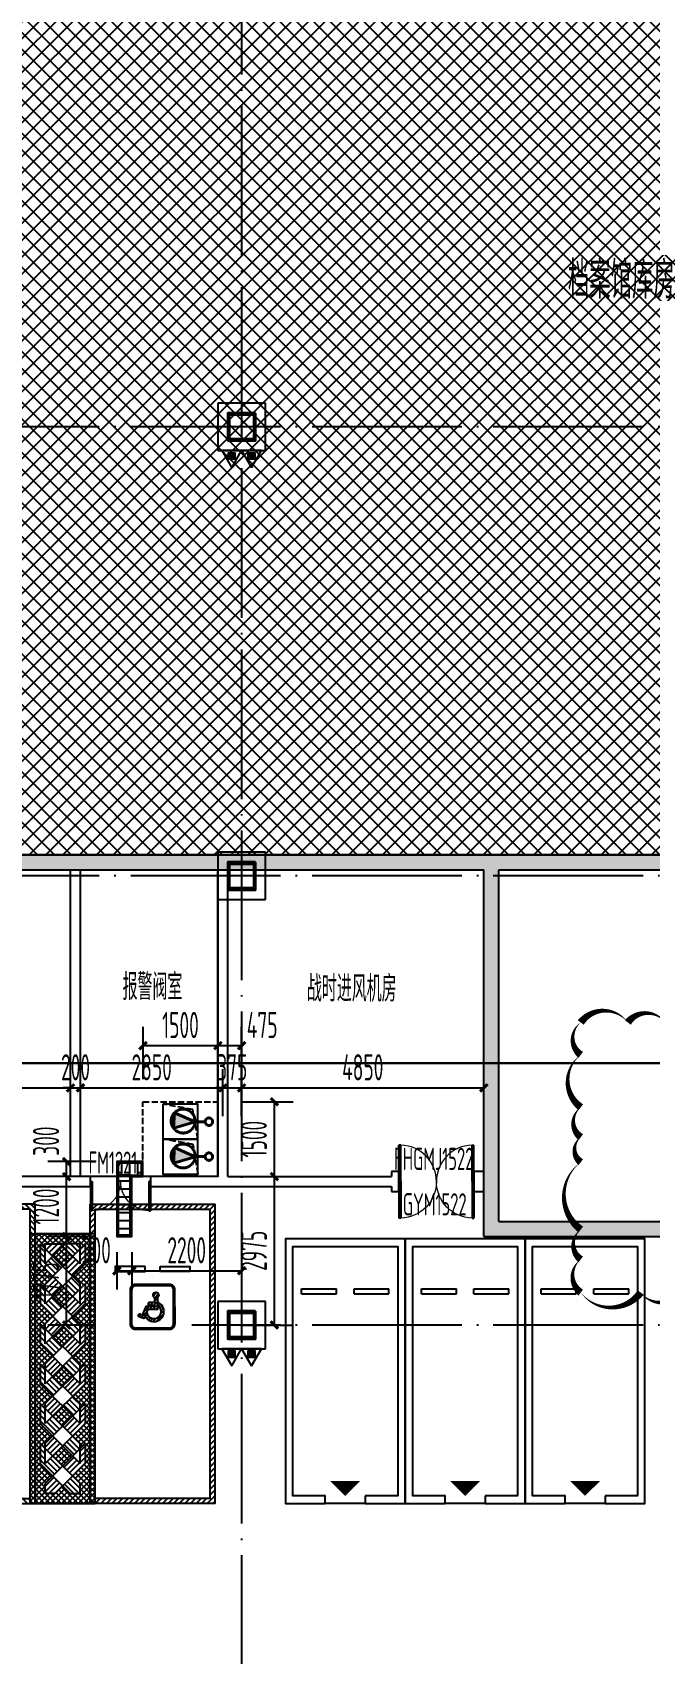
# Model space of a CAD drawing. Extents: x -473190 to 2138458, y -81875 to 2633646.
# Drawn here: x 30964 to 43319, y 88977 to 121465 of the extents above; entities that cross this region are included whole.
import ezdxf

# ---------------------------------------------------------------- set-up
doc = ezdxf.new("R2010")
doc.units = 0
doc.header["$LTSCALE"] = 1000
for name, pattern in [('DASH', [0.35, 0.25, -0.1]), ('DOTE', [2.42, 2, -0.2, 0.02, -0.2]), ('排水', [1.1, 1, -0.1])]:
    doc.linetypes.add(name, pattern=pattern)
for name, color, linetype in [('00-停车位', 67, 'Continuous'), ('03小品', 2, 'Continuous'), ('3', 7, 'Continuous'), ('A-COLUMN', 2, 'Continuous'), ('A-PUB_HATCH', 8, 'Continuous'), ('A-ROOM_NAME', 23, 'Continuous'), ('A-WALL', 2, 'Continuous'), ('car', 252, 'Continuous'), ('DOOR_FIRE', 4, 'Continuous'), ('DOOR_FIRE_TEXT', 7, 'Continuous'), ('DOTE', 1, 'DOTE'), ('PUB_DIM', 3, 'Continuous'), ('PUB_HATCH', 8, 'Continuous'), ('RF-QT', 30, 'Continuous'), ('S-柱', 51, 'Continuous'), ('S-柱-填充', 8, 'Continuous'), ('W-EQUIP_灭火器', 7, 'Continuous'), ('排水', 4, 'Continuous'), ('索引线', 252, 'Continuous'), ('集水坑', 4, 'Continuous'), ('雨棚投影', 147, 'Continuous')]:
    doc.layers.add(name, color=color, linetype=linetype)
doc.layers.add('DIM_MODI', color=6, linetype='Continuous', plot=False)
doc.layers.add('GPS-污水', color=2, linetype='排水', lineweight=40)
doc.layers.add('RF-WZ', color=110, linetype='Continuous', lineweight=0)
doc.styles.add('8B2_02', font='tssdeng.shx', dxfattribs={"width": 0.6, "bigfont": 'TSSDCHN.shx'})
doc.styles.add('_TCH_DIM_T3', font='tssdeng.shx', dxfattribs={"width": 0.564706, "bigfont": '@@@tssdchn.shx'})
doc.styles.add('_TCH_WINDOW', font='tssdeng.shx', dxfattribs={"width": 0.8, "height": 3.5, "bigfont": 'tssdchn.shx'})
doc.styles.get("Standard").update_dxf_attribs({"font": 'gbenor.shx', "bigfont": 'gbcbig.shx'})
doc.dimstyles.new('_TCH_ARCH&&150', dxfattribs={"dimtxt": 525, "dimasz": 150, "dimexe": 375, "dimexo": 450, "dimgap": 150, "dimtad": 1, "dimdec": 0, "dimzin": 0, "dimdsep": 46, "dimtxsty": '_TCH_DIM_T3', "dimblk": 'ARCHTICK', "dimcen": 0.09, "dimclrt": 7, "dimazin": 2, "dimtfac": 1, "dimtdec": 0, "dimtix": 1, "dimtmove": 2, "dimatfit": 3, "dimfxl": 0, "dimtolj": 1, "dimtzin": 0, "dimarcsym": 0})
pattern_1 = [(45, (-1868267.6, 386048.79), (-56.1266008, 56.1266008), [])]
pattern_2 = [(45, (-1051447.4, 216448.07), (-31.571213, 31.571213), [])]

# ---------------------------------------------------------------- blocks, each defined once
blk = doc.blocks.new('车位2400x5300')
at = {"layer": '00-停车位', "color": 251}
for p, q in [((-875, -1000), (-175, -1000)), ((-875, -1100), (-875, -1000)), ((-875, -1100), (-175, -1100)), ((-175, -1100), (-175, -1000)), ((175, -1000), (875, -1000)), ((175, -1100), (175, -1000)), ((175, -1100), (875, -1100)), ((875, -1100), (875, -1000)), ((400, -5300), (-400, -5300))]:
    blk.add_line(p, q, dxfattribs=at)
blk.add_lwpolyline([(400, -5150), (400, -5300), (1200, -5300), (1200, 0), (-1200, 0), (-1200, -5300), (-400, -5300), (-400, -5150), (-1050, -5150), (-1050, -150), (1050, -150), (1050, -5150), (400, -5150)], dxfattribs=at)
blk.add_lwpolyline([(0, -5150, 0, 600, 0), (0, -4850, 600, 600, 0)], format="xyseb", dxfattribs=at)
blk = doc.blocks.new('$SB01_1')
h = blk.add_hatch(color=256)
h.dxf.hatch_style = 1
h.paths.add_polyline_path([(-0.381, -0.323), (0.5, 0), (-0.381, 0.323)])
h.paths.add_polyline_path([(0, 0), (0.002, 0), (0.002, 0.001), (0, 0.001)], flags=24)
h.paths.add_polyline_path([(0, -0.002), (0.003, -0.002), (0.003, -0.001), (0, -0.001)], flags=24)
h.paths.add_polyline_path([(0, -0.003), (0.003, -0.003), (0.003, -0.002), (0, -0.002)], flags=24)
for p, q in [((0.5, 0), (-0.381, 0.323)), ((-0.381, 0.323), (-0.381, -0.323)), ((0.5, 0), (-0.381, -0.323))]:
    blk.add_line(p, q)
blk.add_circle((0, 0), 0.5)
at = {"flags": 1}
for tag, p in [('UNIT', (0, 0)), ('SPEC', (0, -0.002)), ('WHAT', (0, -0.003))]:
    blk.add_attdef(tag, p, '', height=0.001, dxfattribs=at)
blk = doc.blocks.new('人防集水坑')
at = {"layer": 'GPS-污水', "linetype": '排水'}
for p, q in [((307486, 701151), (307284, 701151)), ((307486, 700451), (307284, 700451))]:
    blk.add_line(p, q, dxfattribs=at)
for centre in [(307561, 701151), (307561, 700451)]:
    blk.add_circle(centre, 75, dxfattribs=at)
at = {"layer": '集水坑', "linetype": 'DASH', "ltscale": 0.5}
blk.add_lwpolyline([(306241, 700051), (306241, 701551), (307741, 701551), (307741, 700051)], close=True, dxfattribs=at)
at = {"layer": '集水坑', "linetype": 'Continuous', "ltscale": 0.5}
for points in [[(306641, 701501), (306641, 700801), (307341, 700801), (307341, 701501)], [(306641, 700801), (306641, 700101), (307341, 700101), (307341, 700801)]]:
    blk.add_lwpolyline(points, close=True, dxfattribs=at)
at = {"layer": '集水坑', "linetype": 'DASH', "ltscale": 0.5}
for points in [[(307341, 700801), (307237, 701397), (306641, 701501)], [(307347, 700101), (307243, 700697), (306647, 700801)]]:
    blk.add_lwpolyline(points, dxfattribs=at)
at = {"layer": 'GPS-污水', "linetype": '排水', "xscale": -480.0000000000002, "yscale": 480.0000000000002, "zscale": 480.0000000000002, "rotation": 176.2535374729293}
for p in [(307045, 701164, 0), (307045, 700464, 0)]:
    blk.add_blockref('$SB01_1', p, dxfattribs=at)
blk = doc.blocks.new('_ArchTick')
at = {"color": 0, "linetype": 'ByBlock', "const_width": 0.4}
blk.add_lwpolyline([(-0.5, -0.5), (0.5, 0.5)], dxfattribs=at)
blk = doc.blocks.new('*D5267')
at = {"layer": 'Defpoints', "color": 0, "transparency": 16777216}
for p in [(124159, -86068), (122659, -87193), (124159, -87193)]:
    blk.add_point(p, dxfattribs=at)
at = {"layer": 'PUB_DIM', "color": 0, "lineweight": -2, "transparency": 16777216}
for p, q in [((122659, -86743), (122659, -85693)), ((124159, -86743), (124159, -85693)), ((122659, -86068), (124159, -86068))]:
    blk.add_line(p, q, dxfattribs=at)
at = {"layer": 'PUB_DIM', "color": 0, "lineweight": -2, "transparency": 16777216, "xscale": 150, "yscale": 150, "zscale": 150, "rotation": 180}
blk.add_blockref('_ArchTick', (122659, -86068), dxfattribs=at)
at = {"layer": 'PUB_DIM', "color": 0, "lineweight": -2, "transparency": 16777216, "xscale": 150, "yscale": 150, "zscale": 150}
blk.add_blockref('_ArchTick', (124159, -86068), dxfattribs=at)
at = {"layer": 'PUB_DIM', "color": 7, "transparency": 16777216, "insert": (123409, -85656), "char_height": 525, "attachment_point": 5, "style": '_TCH_DIM_T3'}
blk.add_mtext('\\A1;1500', dxfattribs=at)
blk = doc.blocks.new('*D5268')
at = {"layer": 'Defpoints', "color": 0, "transparency": 16777216}
for p in [(124634, -86068), (124159, -87193), (124634, -87193)]:
    blk.add_point(p, dxfattribs=at)
at = {"layer": 'PUB_DIM', "color": 0, "lineweight": -2, "transparency": 16777216}
for p, q in [((124159, -86743), (124159, -85693)), ((124634, -86743), (124634, -85693)), ((124159, -86068), (124634, -86068))]:
    blk.add_line(p, q, dxfattribs=at)
at = {"layer": 'PUB_DIM', "color": 0, "lineweight": -2, "transparency": 16777216, "xscale": 150, "yscale": 150, "zscale": 150, "rotation": 180}
blk.add_blockref('_ArchTick', (124159, -86068), dxfattribs=at)
at = {"layer": 'PUB_DIM', "color": 0, "lineweight": -2, "transparency": 16777216, "xscale": 150, "yscale": 150, "zscale": 150}
blk.add_blockref('_ArchTick', (124634, -86068), dxfattribs=at)
at = {"layer": 'PUB_DIM', "color": 7, "transparency": 16777216, "insert": (125045, -85656), "char_height": 525, "attachment_point": 5, "style": '_TCH_DIM_T3'}
blk.add_mtext('\\A1;475', dxfattribs=at)
blk = doc.blocks.new('*D5269')
at = {"layer": 'Defpoints', "color": 0, "transparency": 16777216}
for p in [(124159, -87193), (125290, -87193), (124159, -88693)]:
    blk.add_point(p, dxfattribs=at)
at = {"layer": 'PUB_DIM', "color": 0, "lineweight": -2, "transparency": 16777216}
for p, q in [((124609, -87193), (125665, -87193)), ((125290, -88693), (125290, -87193)), ((124609, -88693), (125665, -88693))]:
    blk.add_line(p, q, dxfattribs=at)
at = {"layer": 'PUB_DIM', "color": 0, "lineweight": -2, "transparency": 16777216, "xscale": 150, "yscale": 150, "zscale": 150}
for p, rotation in [((125290, -87193), 90), ((125290, -88693), 270)]:
    blk.add_blockref('_ArchTick', p, dxfattribs=dict(at, rotation=rotation))
at = {"layer": 'PUB_DIM', "color": 7, "transparency": 16777216, "insert": (124877, -87943), "char_height": 525, "attachment_point": 5, "rotation": 90, "style": '_TCH_DIM_T3'}
blk.add_mtext('\\A1;1500', dxfattribs=at)
blk = doc.blocks.new('*D5270')
at = {"layer": 'Defpoints', "color": 0, "transparency": 16777216}
for p in [(124159, -88693), (125290, -88693), (124159, -91668)]:
    blk.add_point(p, dxfattribs=at)
at = {"layer": 'PUB_DIM', "color": 0, "lineweight": -2, "transparency": 16777216}
for p, q in [((124609, -88693), (125665, -88693)), ((125290, -91668), (125290, -88693)), ((124609, -91668), (125665, -91668))]:
    blk.add_line(p, q, dxfattribs=at)
at = {"layer": 'PUB_DIM', "color": 0, "lineweight": -2, "transparency": 16777216, "xscale": 150, "yscale": 150, "zscale": 150}
for p, rotation in [((125290, -88693), 90), ((125290, -91668), 270)]:
    blk.add_blockref('_ArchTick', p, dxfattribs=dict(at, rotation=rotation))
at = {"layer": 'PUB_DIM', "color": 7, "transparency": 16777216, "insert": (124877, -90181), "char_height": 525, "attachment_point": 5, "rotation": 90, "style": '_TCH_DIM_T3'}
blk.add_mtext('\\A1;2975', dxfattribs=at)
blk = doc.blocks.new('*D5303')
at = {"layer": 'Defpoints', "color": 0, "transparency": 16777216}
for p in [(122134, -89760), (122434, -89760), (122434, -90581)]:
    blk.add_point(p, dxfattribs=at)
at = {"layer": 'PUB_DIM', "color": 0, "lineweight": -2, "transparency": 16777216}
for p, q in [((122134, -90210), (122134, -90956)), ((122434, -90210), (122434, -90956)), ((122134, -90581), (122434, -90581))]:
    blk.add_line(p, q, dxfattribs=at)
at = {"layer": 'PUB_DIM', "color": 0, "lineweight": -2, "transparency": 16777216, "xscale": 150, "yscale": 150, "zscale": 150, "rotation": 180}
blk.add_blockref('_ArchTick', (122134, -90581), dxfattribs=at)
at = {"layer": 'PUB_DIM', "color": 0, "lineweight": -2, "transparency": 16777216, "xscale": 150, "yscale": 150, "zscale": 150}
blk.add_blockref('_ArchTick', (122434, -90581), dxfattribs=at)
at = {"layer": 'PUB_DIM', "color": 7, "transparency": 16777216, "insert": (121722, -90169), "char_height": 525, "attachment_point": 5, "style": '_TCH_DIM_T3'}
blk.add_mtext('\\A1;300', dxfattribs=at)
blk = doc.blocks.new('*D5304')
at = {"layer": 'Defpoints', "color": 0, "transparency": 16777216}
for p in [(122434, -89760), (124634, -89760), (124634, -90581)]:
    blk.add_point(p, dxfattribs=at)
at = {"layer": 'PUB_DIM', "color": 0, "lineweight": -2, "transparency": 16777216}
for p, q in [((122434, -90210), (122434, -90956)), ((124634, -90210), (124634, -90956)), ((122434, -90581), (124634, -90581))]:
    blk.add_line(p, q, dxfattribs=at)
at = {"layer": 'PUB_DIM', "color": 0, "lineweight": -2, "transparency": 16777216, "xscale": 150, "yscale": 150, "zscale": 150, "rotation": 180}
blk.add_blockref('_ArchTick', (122434, -90581), dxfattribs=at)
at = {"layer": 'PUB_DIM', "color": 0, "lineweight": -2, "transparency": 16777216, "xscale": 150, "yscale": 150, "zscale": 150}
blk.add_blockref('_ArchTick', (124634, -90581), dxfattribs=at)
at = {"layer": 'PUB_DIM', "color": 7, "transparency": 16777216, "insert": (123534, -90169), "char_height": 525, "attachment_point": 5, "style": '_TCH_DIM_T3'}
blk.add_mtext('\\A1;2200', dxfattribs=at)
blk = doc.blocks.new('*D5305')
at = {"layer": 'Defpoints', "color": 0, "transparency": 16777216}
for p in [(121130, -89894), (122134, -89894), (122134, -91668)]:
    blk.add_point(p, dxfattribs=at)
at = {"layer": 'PUB_DIM', "color": 0, "lineweight": -2, "transparency": 16777216}
for p, q in [((121684, -89894), (120755, -89894)), ((121130, -91668), (121130, -89894)), ((121684, -91668), (120755, -91668))]:
    blk.add_line(p, q, dxfattribs=at)
at = {"layer": 'PUB_DIM', "color": 0, "lineweight": -2, "transparency": 16777216, "xscale": 150, "yscale": 150, "zscale": 150}
for p, rotation in [((121130, -89894), 90), ((121130, -91668), 270)]:
    blk.add_blockref('_ArchTick', p, dxfattribs=dict(at, rotation=rotation))
at = {"layer": 'PUB_DIM', "color": 7, "transparency": 16777216, "insert": (120718, -90781), "char_height": 525, "attachment_point": 5, "rotation": 90, "style": '_TCH_DIM_T3'}
blk.add_mtext('\\A1;1775', dxfattribs=at)
blk = doc.blocks.new('*D5306')
at = {"layer": 'Defpoints', "color": 0, "transparency": 16777216}
for p in [(121130, -88693), (122134, -88693), (122134, -89894)]:
    blk.add_point(p, dxfattribs=at)
at = {"layer": 'PUB_DIM', "color": 0, "lineweight": -2, "transparency": 16777216}
for p, q in [((121684, -88693), (120755, -88693)), ((121130, -89894), (121130, -88693)), ((121684, -89894), (120755, -89894))]:
    blk.add_line(p, q, dxfattribs=at)
at = {"layer": 'PUB_DIM', "color": 0, "lineweight": -2, "transparency": 16777216, "xscale": 150, "yscale": 150, "zscale": 150}
for p, rotation in [((121130, -88693), 90), ((121130, -89894), 270)]:
    blk.add_blockref('_ArchTick', p, dxfattribs=dict(at, rotation=rotation))
at = {"layer": 'PUB_DIM', "color": 7, "transparency": 16777216, "insert": (120718, -89293), "char_height": 525, "attachment_point": 5, "rotation": 90, "style": '_TCH_DIM_T3'}
blk.add_mtext('\\A1;1200', dxfattribs=at)
blk = doc.blocks.new('*D5307')
at = {"layer": 'Defpoints', "color": 0, "transparency": 16777216}
for p in [(121130, -88393), (122134, -88393), (122134, -88693)]:
    blk.add_point(p, dxfattribs=at)
at = {"layer": 'PUB_DIM', "color": 0, "lineweight": -2, "transparency": 16777216}
for p, q in [((121684, -88393), (120755, -88393)), ((121130, -88693), (121130, -88393)), ((121684, -88693), (120755, -88693))]:
    blk.add_line(p, q, dxfattribs=at)
at = {"layer": 'PUB_DIM', "color": 0, "lineweight": -2, "transparency": 16777216, "xscale": 150, "yscale": 150, "zscale": 150}
for p, rotation in [((121130, -88393), 90), ((121130, -88693), 270)]:
    blk.add_blockref('_ArchTick', p, dxfattribs=dict(at, rotation=rotation))
at = {"layer": 'PUB_DIM', "color": 7, "transparency": 16777216, "insert": (120718, -87982), "char_height": 525, "attachment_point": 5, "rotation": 90, "style": '_TCH_DIM_T3'}
blk.add_mtext('\\A1;300', dxfattribs=at)
blk = doc.blocks.new('A$C7EFF042E')
at = {"layer": 'A-COLUMN', "color": 6}
for p, q in [((725, -35775), (-225, -35775)), ((-225, -35775), (-225, -36725)), ((725, -36725), (725, -35775)), ((-225, -36725), (725, -36725)), ((725, -44775), (-225, -44775)), ((-225, -44775), (-225, -45725)), ((725, -45725), (725, -44775)), ((-225, -45725), (725, -45725)), ((725, -53775), (-225, -53775)), ((-225, -53775), (-225, -54725)), ((725, -54725), (725, -53775)), ((-225, -54725), (725, -54725))]:
    blk.add_line(p, q, dxfattribs=at)
at = {"layer": 'S-柱', "color": 6, "lineweight": 35}
for points in [[(525, -35975), (-25, -35975), (-25, -36525), (525, -36525)], [(525, -35975), (-25, -35975), (-25, -36525), (525, -36525)], [(525, -44975), (-25, -44975), (-25, -45525), (525, -45525)], [(525, -44975), (-25, -44975), (-25, -45525), (525, -45525)], [(525, -53975), (-25, -53975), (-25, -54525), (525, -54525)], [(525, -53975), (-25, -53975), (-25, -54525), (525, -54525)]]:
    blk.add_lwpolyline(points, close=True, dxfattribs=at)
at = {"layer": 'S-柱-填充', "color": 6, "lineweight": 35}
for points in [[(495, -36495), (5, -36495), (5, -36005), (495, -36005)], [(495, -45495), (5, -45495), (5, -45005), (495, -45005)], [(495, -54495), (5, -54495), (5, -54005), (495, -54005)]]:
    blk.add_lwpolyline(points, close=True, dxfattribs=at)
blk = doc.blocks.new('A$C4F5A101F')
at = {"layer": 'DOTE', "color": 16, "linetype": 'DOTE', "ltscale": 1.5}
for p, q in [((-167489.7, 16373.7), (-167489.7, -213765.2)), ((-39660.8, -44507.4), (-180399, -44507.4)), ((-39660.8, -53507.4), (-180399, -53507.4)), ((-39660.8, -62507.4), (-168489.7, -62507.4))]:
    blk.add_line(p, q, dxfattribs=at)
blk = doc.blocks.new('A$C45867796')
at = {"layer": '3'}
h = blk.add_hatch(dxfattribs=at)
h.set_pattern_fill('ANSI31', color=252, scale=50)
h.set_pattern_definition(pattern_1)
h.paths.add_polyline_path([(-2500, 0), (-2500, -6000), (0, -6000), (0, 0)])
h.paths.add_polyline_path([(-100, -100), (-100, -5900), (-2400, -5900), (-2400, -100)], flags=16)
h.paths.add_polyline_path([(-1400, -1250), (-1400, -1350), (-2000, -1350), (-2000, -1250)], flags=0)
h.paths.add_polyline_path([(-1100, -1250), (-500, -1250), (-500, -1350), (-1100, -1350)], flags=0)
h = blk.add_hatch(dxfattribs=at)
h.set_pattern_fill('ANSI31', color=252, scale=50)
h.set_pattern_definition(pattern_1)
h.paths.add_polyline_path([(-2500, -600), (-3700, -600), (-3700, -6000), (-2500, -6000)])
h.paths.add_polyline_path([(-2700, -1200), (-3100, -800), (-2700, -800)], flags=16)
h.paths.add_polyline_path([(-2700, -1600), (-2700, -2000), (-3500, -1200), (-3500, -800)], flags=16)
h.paths.add_polyline_path([(-2700, -2400), (-2700, -2800), (-3500, -2000), (-3500, -1600)], flags=16)
h.paths.add_polyline_path([(-3500, -2400), (-2700, -3200), (-2700, -3600), (-3500, -2800)], flags=16)
h.paths.add_polyline_path([(-3500, -3200), (-2700, -4000), (-2700, -4400), (-3500, -3600)], flags=16)
h.paths.add_polyline_path([(-3500, -4000), (-2700, -4800), (-2700, -5200), (-3500, -4400)], flags=16)
h.paths.add_polyline_path([(-3500, -4800), (-2700, -5600), (-2700, -5800), (-2900, -5800), (-3500, -5200)], flags=16)
h = blk.add_hatch(dxfattribs=at)
h.set_pattern_fill('ANSI31', color=252, scale=28.125)
h.set_pattern_definition(pattern_2)
h.paths.add_polyline_path([(-1588, -1610, 0.414214), (-1700, -1723), (-1699, -2398, 0.414214), (-1587, -2510), (-912, -2510, 0.414214), (-799, -2397), (-800, -1722, 0.414214), (-912, -1610)])
h.paths.add_polyline_path([(-912, -1638, -0.414214), (-828, -1722), (-827, -2397, -0.414214), (-912, -2482), (-1587, -2482, -0.414214), (-1671, -2398), (-1672, -1723, -0.414214), (-1587, -1638)], flags=16)
h.paths.add_polyline_path([(-1124, -1823, -0.272227), (-1153, -1873), (-1153, -1967, -1.512659), (-1401, -2238), (-1426, -2296), (-1539, -2254), (-1520, -2201), (-1457, -2224), (-1384, -2055), (-1210, -2055), (-1210, -2030), (-1333, -2030), (-1333, -1974), (-1210, -1974), (-1210, -1874, -0.272651), (-1240, -1823, -1)], flags=0)
h = blk.add_hatch(dxfattribs=at)
h.set_pattern_fill('ANSI31', color=252, scale=28.125)
h.set_pattern_definition(pattern_2)
h.paths.add_polyline_path([(-1210, -1974), (-1333, -1974), (-1333, -2030), (-1210, -2030), (-1210, -2055), (-1384, -2055), (-1457, -2224), (-1520, -2201), (-1539, -2254), (-1426, -2296), (-1347, -2111), (-1153, -2111), (-1153, -1873, -0.259), (-1210, -1874)])
h = blk.add_hatch(dxfattribs=at)
h.set_pattern_fill('ANSI31', color=252, scale=28.125)
h.set_pattern_definition(pattern_2)
h.paths.add_polyline_path([(-1124, -1823, 1), (-1240, -1823, 1)])
h = blk.add_hatch(dxfattribs=at)
h.set_pattern_fill('ANSI31', color=252, scale=28.125)
h.set_pattern_definition(pattern_2)
h.paths.add_polyline_path([(-1363, -2149), (-1401, -2238, 1.512659), (-1153, -1967), (-1153, -2028, -1.826155)])
at = {"layer": 'car', "color": 8}
for p, q in [((-3500, -800), (-2700, -1600)), ((-2700, -1200), (-3100, -800)), ((-3500, -1200), (-2700, -2000)), ((-3500, -1600), (-2700, -2400)), ((-3500, -2000), (-2700, -2800)), ((-3500, -2400), (-2700, -3200)), ((-3500, -2800), (-2700, -3600)), ((-3500, -3200), (-2700, -4000)), ((-3500, -3600), (-2700, -4400)), ((-3500, -4000), (-2700, -4800)), ((-3500, -4400), (-2700, -5200)), ((-3500, -4800), (-2700, -5600))]:
    blk.add_line(p, q, dxfattribs=at)
at = {"layer": 'car', "ltscale": 0.5}
for p, q in [((-1539, -2254), (-1520, -2201)), ((-1210, -1974), (-1333, -1974)), ((-1333, -2030), (-1333, -1974)), ((-1210, -2030), (-1333, -2030))]:
    blk.add_line(p, q, dxfattribs=at)
for points in [[(-2500, 0), (0, 0), (0, -6000), (0, -6000), (-2500, -6000)], [(-2400, -100), (-100, -100), (-100, -5900), (-2400, -5900)], [(-3700, -600), (-2500, -600), (-2500, -6000), (-3700, -6000)], [(-1400, -1250), (-2000, -1250), (-2000, -1350), (-1400, -1350)], [(-1100, -1250), (-500, -1250), (-500, -1350), (-1100, -1350)]]:
    blk.add_lwpolyline(points, close=True, dxfattribs=at)
at = {"layer": 'car', "color": 8}
for points in [[(-3500, -800), (-3500, -1200)], [(-2700, -1200), (-2700, -800), (-3100, -800)], [(-3500, -1600), (-3500, -2000)], [(-2700, -2000), (-2700, -1600)], [(-3500, -2400), (-3500, -2800)], [(-2700, -2800), (-2700, -2400)], [(-3500, -3200), (-3500, -3600)], [(-2700, -3600), (-2700, -3200)], [(-3500, -4000), (-3500, -4400)], [(-2700, -4400), (-2700, -4000)], [(-3500, -4800), (-3500, -5200)], [(-2700, -5200), (-2700, -4800)], [(-3500, -5200), (-2900, -5800), (-2700, -5800), (-2700, -5600)]]:
    blk.add_lwpolyline(points, dxfattribs=at)
at = {"layer": 'car', "ltscale": 0.5}
for points in [[(-1587, -2510), (-912, -2510, 0.414214), (-799, -2397), (-800, -1722, 0.414214), (-912, -1610), (-1588, -1610, 0.414214), (-1700, -1723), (-1699, -2398, 0.414214)], [(-1587, -2482), (-912, -2482, 0.414214), (-827, -2397), (-828, -1722, 0.414214), (-912, -1638), (-1587, -1638, 0.414214), (-1672, -1723), (-1671, -2398, 0.414214)]]:
    blk.add_lwpolyline(points, format="xyb", close=True, dxfattribs=at)
for points in [[(-1153, -1873), (-1153, -2111), (-1347, -2111), (-1426, -2296), (-1539, -2254)], [(-1210, -1874), (-1210, -1974)], [(-1210, -2030), (-1210, -2055), (-1384, -2055), (-1457, -2224), (-1520, -2201)]]:
    blk.add_lwpolyline(points, dxfattribs=at)
blk.add_circle((-1182, -1823), 57.9, dxfattribs=at)
for radius, start, end in [(200, 204.5041, 70.6314), (143, 177.3017, 62.4815)]:
    blk.add_arc((-1220, -2155), radius, start, end, dxfattribs=at)
blk = doc.blocks.new('$TwtSys$00000546')
h = blk.add_hatch()
h.set_pattern_fill('ANSI31', color=256, scale=200, style=0)
h.set_pattern_definition([(45, (-38543.802, -6670.83), (-17.67767, 17.67767), [])])
h.paths.add_polyline_path([(-65, 174), (65, 174), (65, 44), (-65, 44)])
for points in [[(0, 344), (-198, 0), (198, 0)], [(-65, 174), (65, 174), (65, 44), (-65, 44)]]:
    blk.add_lwpolyline(points, close=True)
blk = doc.blocks.new('$DorLib2D$00000002')
for p, q in [((-0.5, 0), (-0.5, 0.4875)), ((-0.475, 0.4875), (-0.5, 0.4875)), ((-0.475, 0), (-0.475, 0.4875)), ((0.475, 0), (0.475, 0.4875)), ((0.475, 0.4875), (0.5, 0.4875)), ((0.5, 0), (0.5, 0.4875)), ((-0.5, 0), (-0.475, 0)), ((0.5, 0), (0.475, 0))]:
    blk.add_line(p, q)
at = {"lineweight": 13}
for centre, start, end in [((-0.4875, 0), 0, 88.53072), ((0.4875, 0), 91.46928, 180)]:
    blk.add_arc(centre, 0.4875, start, end, dxfattribs=at)
blk = doc.blocks.new('rfk')
at = {"layer": 'A-PUB_HATCH'}
for points in [[(440423.2, -713335.2), (440423.2, -713635.2), (443423.2, -713635.2), (443423.2, -713335.2)], [(443423.2, -713335.2), (443423.2, -713635.2), (446373.2, -713635.2), (446373.2, -713335.2)], [(446373.2, -713335.2), (446373.2, -713635.2), (451598.2, -713635.2), (451748.2, -713535.2), (451748.2, -713335.2)], [(451748.2, -713535.2), (451898.2, -713635.2), (459073.2, -713635.2), (459239.8, -713535.2), (459273.2, -713335.2), (451748.2, -713335.2)], [(451898.2, -720685.2), (451598.2, -720985.2), (455748.2, -720985.2), (455748.2, -720785.2), (455598.2, -720685.2)]]:
    blk.add_hatch(color=256, dxfattribs=at).paths.add_polyline_path(points)
at = {"layer": 'PUB_HATCH'}
for points in [[(451598.2, -719885.2), (451898.2, -719885.2), (451898.2, -713635.2), (451748.2, -713535.2), (451598.2, -713635.2)], [(451598.2, -720985.2), (451898.2, -720685.2), (451898.2, -719885.2), (451598.2, -719885.2)]]:
    blk.add_hatch(color=256, dxfattribs=at).paths.add_polyline_path(points)
at = {"color": 2}
blk.add_lwpolyline([(443523.2, -713635.2), (446273.2, -713635.2), (446273.2, -719785.2), (443523.2, -719785.2)], close=True, dxfattribs=at)
at = {"layer": 'A-WALL'}
for p, q in [((443323.2, -719785.2), (443323.2, -713635.2)), ((443523.2, -719785.2), (443523.2, -713635.2)), ((446273.2, -719785.2), (446273.2, -713635.2)), ((446473.2, -719785.2), (446473.2, -713635.2)), ((443323.2, -719785.2), (441923.2, -719785.2)), ((443723.2, -719785.2), (443523.2, -719785.2)), ((443723.2, -719985.2), (443723.2, -719785.2)), ((446273.2, -719785.2), (444923.2, -719785.2)), ((444923.2, -719785.2), (444923.2, -719985.2)), ((446473.2, -719785.2), (449748.2, -719785.2)), ((449898.2, -719685.2), (449748.2, -719685.2)), ((449748.2, -719685.2), (449748.2, -719785.2)), ((449898.2, -720085.2), (449898.2, -719685.2)), ((451598.2, -719685.2), (451398.2, -719685.2)), ((451398.2, -719685.2), (451398.2, -720085.2)), ((441923.2, -719985.2), (443423.2, -719985.2)), ((443423.2, -719985.2), (443723.2, -719985.2)), ((444923.2, -719985.2), (446373.2, -719985.2)), ((446373.2, -719985.2), (449748.2, -719985.2)), ((449748.2, -719985.2), (449748.2, -720085.2)), ((449748.2, -720085.2), (449898.2, -720085.2)), ((451398.2, -720085.2), (451598.2, -720085.2))]:
    blk.add_line(p, q, dxfattribs=at)
at = {"layer": 'RF-QT'}
for p, q in [((440423.2, -713335.2), (443423.2, -713335.2)), ((443423.2, -713335.2), (446373.2, -713335.2)), ((446373.2, -713335.2), (451748.2, -713335.2)), ((451748.2, -713335.2), (459273.2, -713335.2)), ((440423.2, -713635.2), (443423.2, -713635.2)), ((443423.2, -713635.2), (446373.2, -713635.2)), ((446373.2, -713635.2), (451598.2, -713635.2)), ((451598.2, -719885.2), (451598.2, -713635.2)), ((451898.2, -719885.2), (451898.2, -713635.2)), ((451898.2, -713635.2), (459073.2, -713635.2)), ((451598.2, -720985.2), (451598.2, -719885.2)), ((451898.2, -720685.2), (451898.2, -719885.2)), ((451898.2, -720685.2), (455598.2, -720685.2)), ((451598.2, -720985.2), (455748.2, -720985.2))]:
    blk.add_line(p, q, dxfattribs=at)
at = {"layer": 'DOOR_FIRE'}
ref = blk.add_blockref('$DorLib2D$00000002', (444323.2, -719885.2), dxfattribs=dict(at, xscale=1200, yscale=-1200, zscale=200))
ref.add_attrib('A', 'FM1221J', (443683.5, -719728.5), dxfattribs={"layer": 'DOOR_FIRE_TEXT', "height": 446.25, "style": '_TCH_WINDOW', "width": 0.564706})
ref = blk.add_blockref('$DorLib2D$00000002', (450648.2, -719885.2), dxfattribs=dict(at, xscale=1500, yscale=-1500, zscale=400))
ref.add_attrib('A', 'FHGMJ1522', (449800.1, -719653), dxfattribs={"layer": 'DOOR_FIRE_TEXT', "height": 446.25, "style": '_TCH_WINDOW', "width": 0.564706})
ref = blk.add_blockref('$DorLib2D$00000002', (450648.2, -719885.2), dxfattribs=dict(at, xscale=1500, yscale=1500, zscale=100))
ref.add_attrib('A', 'GYM1522', (449974.6, -720563.8), dxfattribs={"layer": 'DOOR_FIRE_TEXT', "height": 446.25, "style": '_TCH_WINDOW', "width": 0.564706})
at = {"layer": 'RF-WZ', "style": '8B2_02', "width": 0.6}
blk.add_text('战时进风机房', height=525, dxfattribs=at).set_placement((448055.2, -716281.3))
blk = doc.blocks.new('zzzzzzzzzzzzzzzz')
at = {"layer": 'A-COLUMN'}
for p, q in [((17716, -225035), (16766, -225035)), ((16766, -225035), (16766, -225985)), ((17716, -225985), (17716, -225035)), ((16766, -225985), (17716, -225985))]:
    blk.add_line(p, q, dxfattribs=at)
blk = doc.blocks.new('ADFASDF')
h = blk.add_hatch()
h.set_pattern_fill('ANSI37', color=8, scale=150)
h.set_pattern_definition([(45, (0, 0), (-168.3798, 168.3798), []), (135, (0, 0), (-168.3798, -168.3798), [])])
h.paths.add_polyline_path([(521397, 239186), (521397, 224886), (539697, 224886), (539697, 169261), (524947, 169261), (524947, 171211), (527822, 171211), (527922, 176611), (501318, 176611), (501125, 109884), (530547, 109887), (530547, 107449), (538188, 100503), (536147, 98236), (540086, 94690), (517812, 69953), (517812, 59790), (482108, 20136), (405247, 20136), (405247, 26086), (391997, 40436), (391997, 64736), (399997, 64738), (399997, 239186), (409022, 239186)])
blk.add_lwpolyline([(521397, 239186), (521397, 224886), (539697, 224886), (539697, 169261), (524947, 169261), (524947, 171211), (527822, 171211), (527922, 176611), (501318, 176611), (501125, 109884)])
blk = doc.blocks.new('*D2987')
at = {"layer": 'Defpoints', "color": 0, "transparency": 16777216}
for p in [(31727, 100313), (28927, 99299), (31727, 99299)]:
    blk.add_point(p, dxfattribs=at)
at = {"layer": 'PUB_DIM', "color": 0, "lineweight": -2, "transparency": 16777216}
for p, q in [((28927, 99749), (28927, 100688)), ((31727, 99749), (31727, 100688)), ((28927, 100313), (31727, 100313))]:
    blk.add_line(p, q, dxfattribs=at)
at = {"layer": 'PUB_DIM', "color": 0, "lineweight": -2, "transparency": 16777216, "xscale": 150, "yscale": 150, "zscale": 150, "rotation": 180}
blk.add_blockref('_ArchTick', (28927, 100313), dxfattribs=at)
at = {"layer": 'PUB_DIM', "color": 0, "lineweight": -2, "transparency": 16777216, "xscale": 150, "yscale": 150, "zscale": 150}
blk.add_blockref('_ArchTick', (31727, 100313), dxfattribs=at)
at = {"layer": 'PUB_DIM', "color": 7, "transparency": 16777216, "insert": (30327, 100726), "char_height": 525, "attachment_point": 5, "style": '_TCH_DIM_T3'}
blk.add_mtext('\\A1;2800', dxfattribs=at)
blk = doc.blocks.new('*D2988')
at = {"layer": 'Defpoints', "color": 0, "transparency": 16777216}
for p in [(31927, 100313), (31727, 99299), (31927, 99299)]:
    blk.add_point(p, dxfattribs=at)
at = {"layer": 'PUB_DIM', "color": 0, "lineweight": -2, "transparency": 16777216}
for p, q in [((31727, 99749), (31727, 100688)), ((31927, 99749), (31927, 100688)), ((31727, 100313), (31577, 100313)), ((31727, 100313), (31927, 100313)), ((31927, 100313), (32077, 100313))]:
    blk.add_line(p, q, dxfattribs=at)
at = {"layer": 'PUB_DIM', "color": 0, "lineweight": -2, "transparency": 16777216, "xscale": 150, "yscale": 150, "zscale": 150}
blk.add_blockref('_ArchTick', (31727, 100313), dxfattribs=at)
at = {"layer": 'PUB_DIM', "color": 0, "lineweight": -2, "transparency": 16777216, "xscale": 150, "yscale": 150, "zscale": 150, "rotation": 180}
blk.add_blockref('_ArchTick', (31927, 100313), dxfattribs=at)
at = {"layer": 'PUB_DIM', "color": 7, "transparency": 16777216, "insert": (31827, 100726), "char_height": 525, "attachment_point": 5, "style": '_TCH_DIM_T3'}
blk.add_mtext('\\A1;200', dxfattribs=at)
blk = doc.blocks.new('*D2989')
at = {"layer": 'Defpoints', "color": 0, "transparency": 16777216}
for p in [(34777, 100313), (31927, 99299), (34777, 99299)]:
    blk.add_point(p, dxfattribs=at)
at = {"layer": 'PUB_DIM', "color": 0, "lineweight": -2, "transparency": 16777216}
for p, q in [((31927, 99749), (31927, 100688)), ((34777, 99749), (34777, 100688)), ((31927, 100313), (34777, 100313))]:
    blk.add_line(p, q, dxfattribs=at)
at = {"layer": 'PUB_DIM', "color": 0, "lineweight": -2, "transparency": 16777216, "xscale": 150, "yscale": 150, "zscale": 150, "rotation": 180}
blk.add_blockref('_ArchTick', (31927, 100313), dxfattribs=at)
at = {"layer": 'PUB_DIM', "color": 0, "lineweight": -2, "transparency": 16777216, "xscale": 150, "yscale": 150, "zscale": 150}
blk.add_blockref('_ArchTick', (34777, 100313), dxfattribs=at)
at = {"layer": 'PUB_DIM', "color": 7, "transparency": 16777216, "insert": (33352, 100726), "char_height": 525, "attachment_point": 5, "style": '_TCH_DIM_T3'}
blk.add_mtext('\\A1;2850', dxfattribs=at)
blk = doc.blocks.new('*D2990')
at = {"layer": 'Defpoints', "color": 0, "transparency": 16777216}
for p in [(35152, 100313), (34777, 99299), (35152, 99299)]:
    blk.add_point(p, dxfattribs=at)
at = {"layer": 'PUB_DIM', "color": 0, "lineweight": -2, "transparency": 16777216}
for p, q in [((34777, 99749), (34777, 100688)), ((35152, 99749), (35152, 100688)), ((34777, 100313), (34627, 100313)), ((34777, 100313), (35152, 100313)), ((35152, 100313), (35302, 100313))]:
    blk.add_line(p, q, dxfattribs=at)
at = {"layer": 'PUB_DIM', "color": 0, "lineweight": -2, "transparency": 16777216, "xscale": 150, "yscale": 150, "zscale": 150}
blk.add_blockref('_ArchTick', (34777, 100313), dxfattribs=at)
at = {"layer": 'PUB_DIM', "color": 0, "lineweight": -2, "transparency": 16777216, "xscale": 150, "yscale": 150, "zscale": 150, "rotation": 180}
blk.add_blockref('_ArchTick', (35152, 100313), dxfattribs=at)
at = {"layer": 'PUB_DIM', "color": 7, "transparency": 16777216, "insert": (34965, 100726), "char_height": 525, "attachment_point": 5, "style": '_TCH_DIM_T3'}
blk.add_mtext('\\A1;375', dxfattribs=at)
blk = doc.blocks.new('*D2991')
at = {"layer": 'Defpoints', "color": 0, "transparency": 16777216}
for p in [(40002, 100313), (35152, 99299), (40002, 99299)]:
    blk.add_point(p, dxfattribs=at)
at = {"layer": 'PUB_DIM', "color": 0, "lineweight": -2, "transparency": 16777216}
for p, q in [((35152, 99749), (35152, 100688)), ((40002, 99749), (40002, 100688)), ((35152, 100313), (40002, 100313))]:
    blk.add_line(p, q, dxfattribs=at)
at = {"layer": 'PUB_DIM', "color": 0, "lineweight": -2, "transparency": 16777216, "xscale": 150, "yscale": 150, "zscale": 150, "rotation": 180}
blk.add_blockref('_ArchTick', (35152, 100313), dxfattribs=at)
at = {"layer": 'PUB_DIM', "color": 0, "lineweight": -2, "transparency": 16777216, "xscale": 150, "yscale": 150, "zscale": 150}
blk.add_blockref('_ArchTick', (40002, 100313), dxfattribs=at)
at = {"layer": 'PUB_DIM', "color": 7, "transparency": 16777216, "insert": (37577, 100726), "char_height": 525, "attachment_point": 5, "style": '_TCH_DIM_T3'}
blk.add_mtext('\\A1;4850', dxfattribs=at)
blk = doc.blocks.new('A$C3672542B')
at = {"layer": '03小品'}
h = blk.add_hatch(dxfattribs=at)
h.set_pattern_fill('ANSI31', color=8, scale=100, angle=585, style=0)
h.set_pattern_definition([(270, (107367.31, 142741.77), (158.75, -2e-13), [])])
h.paths.add_polyline_path([(122603.7, -88663.2), (122164.1, -88663.2), (122164.1, -88423.2), (122603.7, -88423.2)])
h = blk.add_hatch(dxfattribs=at)
h.set_pattern_fill('ANSI31', color=8, scale=100, angle=135, style=0)
h.set_pattern_definition([(180, (107367.31, 142741.77), (-1e-14, -158.75), [])])
h.paths.add_polyline_path([(122164.1, -89863.5), (122404.1, -89863.5), (122404.1, -88663.2), (122164.1, -88663.2)])
at = {"layer": '03小品', "color": 4}
blk.add_lwpolyline([(122658.7, -88393.2), (122134.1, -88393.2), (122134.1, -89893.5), (122434.1, -89893.5), (122434.1, -88693.2), (122658.7, -88693.2), (122658.7, -88393.2)], dxfattribs=at)
blk.add_lwpolyline([(122628.7, -88423.2), (122164.1, -88423.2), (122164.1, -89863.5), (122404.1, -89863.5), (122404.1, -88663.2), (122628.7, -88663.2)], close=True, dxfattribs=at)
at = {"layer": '03小品', "color": 8}
blk.add_lwpolyline([(122404.1, -88663.2), (122164.1, -88663.2)], dxfattribs=at)
at = {"layer": '排水', "color": 3, "linetype": 'DASH'}
blk.add_lwpolyline([(121418.2, -85952.7, 0, 0, 0), (122130.1, -86664.6, 160, 0, 0), (122554.3, -87088.9, 0, 0, 0)], format="xyseb", dxfattribs=at)
at = {"layer": '集水坑', "linetype": 'Continuous'}
blk.add_blockref('人防集水坑', (-183582.4, -788743.9), dxfattribs=at)
at = {"layer": 'PUB_DIM'}
for p1, p2, distance, picture, middle in [((122658.7, -87193.2), (124158.7, -87193.2), 1125.1, '*D5267', (123408.7, -85655.6)), ((124158.7, -88693.2), (124158.7, -87193.2), -1130.9, '*D5269', (124877.1, -87943.2)), ((122134.1, -89893.5), (122134.1, -88693.2), 1003.9, '*D5306', (120717.7, -89293.4)), ((124158.7, -91668.2), (124158.7, -88693.2), -1130.9, '*D5270', (124877.1, -90180.7)), ((122134.1, -91668.2), (122134.1, -89893.5), 1003.9, '*D5305', (120717.7, -90780.9)), ((122434.1, -89759.7), (124633.7, -89759.7), -821.7, '*D5304', (123533.9, -90168.9))]:
    dim = blk.add_aligned_dim(p1=p1, p2=p2, distance=distance, dimstyle='_TCH_ARCH&&150', dxfattribs=at)
    dim.commit()
    dim.dimension.update_dxf_attribs({"geometry": picture, "text_midpoint": middle})
for base, p1, p2, angle, picture, middle in [((124633.7, -86068.1), (124158.7, -87193.2), (124633.7, -87193.2), 0, '*D5268', (125045.4, -85655.6)), ((121130.2, -88393.2), (122134.1, -88693.2), (122134.1, -88393.2), 90, '*D5307', (120717.7, -87981.5)), ((122434.1, -90581.4), (122134.1, -89759.7), (122434.1, -89759.7), 0, '*D5303', (121722.4, -90168.9))]:
    dim = blk.add_linear_dim(base=base, p1=p1, p2=p2, angle=angle, dimstyle='_TCH_ARCH&&150', dxfattribs=at)
    dim.commit()
    dim.dimension.update_dxf_attribs({"geometry": picture, "text_midpoint": middle, "dimtype": 161})

msp = doc.modelspace()

# ---------------------------------------------------------------- linework, layer by layer
for points in [[(181620.5, 190393), (21063.1, 190393), (21063.1, 100810.6), (181620.5, 100810.6)], [(177279.4, 100810.6), (21063.1, 100810.6), (19902.3, 22362.3), (177279.4, 22514.1)]]:
    msp.add_lwpolyline(points, close=True)
at = {"layer": 'DIM_MODI'}
msp.add_lwpolyline([(43634.4, 101624.9, 0, 150, 0.5), (42884.4, 101624.9, 0, 150, 0.5), (41941.6, 101624.9, 0, 150, 0.5), (41941.6, 100974.9, 0, 150, 0.5), (41941.6, 99924.9, 0, 150, 0.5), (41941.6, 99324.9, 0, 150, 0.5), (41941.6, 98824.9, 0, 150, 0.5), (41941.6, 97474.9, 0, 150, 0.5), (41941.6, 96874.9, 0, 150, 0.5), (41941.6, 96212.1, 0, 150, 0.5), (43141.6, 96212.1, 0, 150, 0.5), (43941.6, 96212.1, 0, 150, 0.5)], format="xyseb", dxfattribs=at)

# ---------------------------------------------------------------- block references
for name, p in [('A$C3672542B', (-89481.4, 187228.8)), ('ADFASDF', (-477545, -71625.7)), ('A$C7EFF042E', (34902.3, 149810.6))]:
    msp.add_blockref(name, p)
at = {"layer": '00-停车位'}
for p in [(37227.3, 97285.6), (39627.3, 97285.6), (42027.3, 97285.6)]:
    msp.add_blockref('车位2400x5300', p, dxfattribs=at)
at = {"layer": '3', "xscale": -1}
msp.add_blockref('A$C45867796', (28518.2, 97985.6), dxfattribs=at)
at = {"layer": '3'}
msp.add_blockref('A$C45867796', (34618.1, 97985.6), dxfattribs=at)
at = {"layer": 'W-EQUIP_灭火器'}
for p, rotation in [((34953.9, 113085.6), 180.0000000000066), ((35350.7, 113085.6), 180.0000000000066), ((34953.9, 95085.6), 180), ((35350.7, 95085.6), 180)]:
    msp.add_blockref('$TwtSys$00000546', p, dxfattribs=dict(at, rotation=rotation))
at = {"layer": '索引线', "color": 0}
msp.add_blockref('zzzzzzzzzzzzzzzz', (17910.9, 330071), dxfattribs=at)
at = {"layer": '索引线'}
msp.add_blockref('rfk', (-411595.9, 818320.8), dxfattribs=at)
at = {"layer": '雨棚投影', "linetype": 'DASH', "lineweight": -3, "ltscale": 2}
msp.add_blockref('A$C4F5A101F', (202642, 158068), dxfattribs=at)

# ---------------------------------------------------------------- texts
at = {"layer": 'A-ROOM_NAME', "style": '8B2_02', "width": 0.6}
for s, height, p in [('档案馆库房', 750, (41684.8, 116128.2)), ('报警阀室', 525, (32768.9, 102076.3))]:
    msp.add_text(s, height=height, dxfattribs=at).set_placement(p)

# ---------------------------------------------------------------- dimensions: what is measured, and where the dimension line sits
at = {"layer": 'PUB_DIM'}
for p1, p2, picture, middle in [((28927.3, 99298.8), (31727.3, 99298.8), '*D2987', (30327.3, 100725.6)), ((31727.3, 99298.8), (31927.3, 99298.8), '*D2988', (31827.3, 100725.6)), ((31927.3, 99298.8), (34777.3, 99298.8), '*D2989', (33352.3, 100725.6)), ((34777.3, 99298.8), (35152.3, 99298.8), '*D2990', (34964.8, 100725.6)), ((35152.3, 99298.8), (40002.3, 99298.8), '*D2991', (37577.3, 100725.6))]:
    dim = msp.add_aligned_dim(p1=p1, p2=p2, distance=1014.3, dimstyle='_TCH_ARCH&&150', dxfattribs=at)
    dim.commit()
    dim.dimension.update_dxf_attribs({"geometry": picture, "text_midpoint": middle})

doc.saveas('drawing.dxf')
